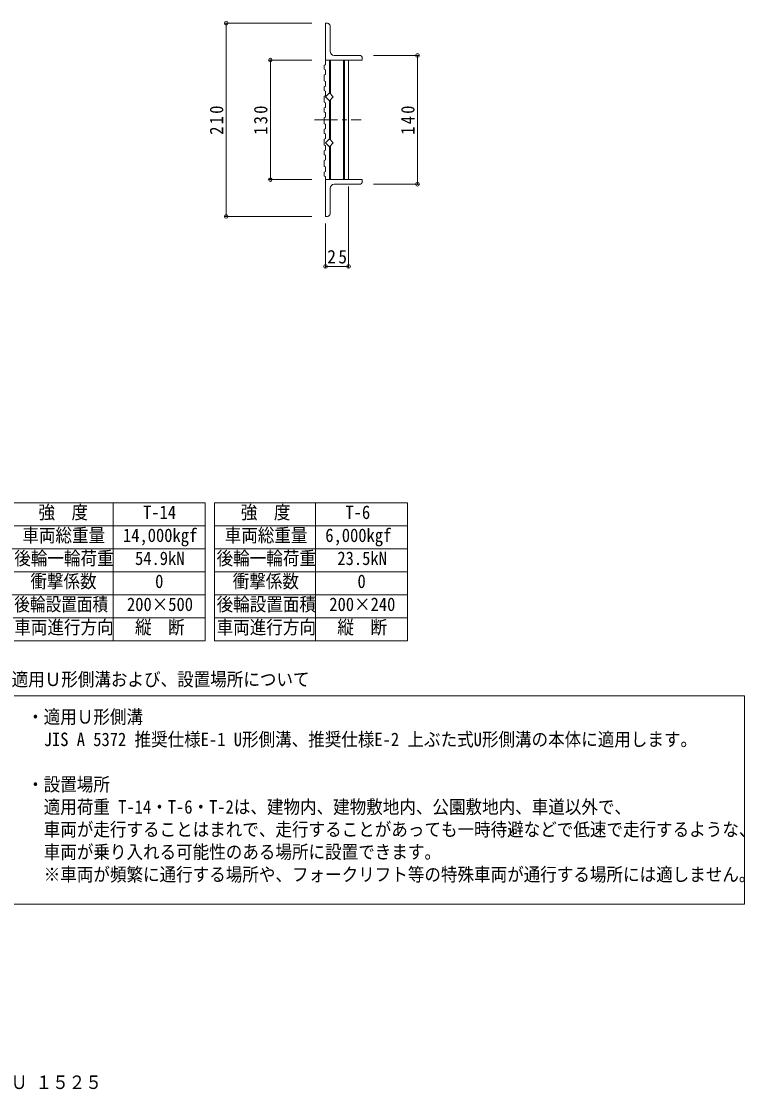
# Model space of a CAD drawing. Units: millimetres, scale not verified. Extents: x -897 to 890, y -680 to 663.
# Drawn here: x 104 to 890, y -680 to 482 of the extents above; entities that cross this region are included whole.
import ezdxf
from ezdxf.enums import TextEntityAlignment as Align

# ---------------------------------------------------------------- set-up
doc = ezdxf.new("R2010")
doc.units = ezdxf.units.MM
doc.header["$LTSCALE"] = 5
doc.header["$PDMODE"] = 32
doc.header["$PDSIZE"] = 4
doc.linetypes.add('CHAIN1', pattern=[8, 5, -1, 1, -1])
for name, color, linetype, lineweight in [('B-1', 2, 'Continuous', 9), ('B-2', 3, 'Continuous', 9), ('B-4', 7, 'Continuous', 9), ('F-4', 2, 'Continuous', 9)]:
    doc.layers.add(name, color=color, linetype=linetype, lineweight=lineweight)
doc.layers.add('F-5', color=7, linetype='Continuous')
doc.styles.add('ＭＳ ゴシック', font='')
doc.styles.get('ＭＳ ゴシック').set_extended_font_data('MS Gothic')

msp = doc.modelspace()

# ---------------------------------------------------------------- linework, layer by layer
at = {"layer": 'B-1'}
for p, q in [((436.564, 479.697), (434.564, 479.697)), ((434.564, 479.697), (434.564, 439.697)), ((439.564, 476.697), (439.564, 449.197)), ((471.564, 444.697), (444.064, 444.697)), ((474.564, 441.697), (474.564, 439.697)), ((434.564, 439.697), (474.564, 439.697)), ((434.564, 309.696), (474.564, 309.696)), ((434.564, 269.696), (434.564, 309.696)), ((434.564, 309.696), (474.564, 309.696)), ((434.564, 269.696), (434.564, 309.696)), ((471.564, 304.696), (444.064, 304.696)), ((474.564, 307.696), (474.564, 309.696)), ((474.564, 307.696), (474.564, 309.696)), ((439.564, 272.696), (439.564, 300.196)), ((436.564, 269.696), (434.564, 269.696))]:
    msp.add_line(p, q, dxfattribs=at)
for centre, radius, start, end in [((436.564, 476.697), 3, 0, 90), ((444.064, 449.197), 4.5, 180, 270), ((471.564, 441.697), 3, 0, 90), ((444.064, 300.196), 4.5, 90, 180), ((471.564, 307.696), 3, 270, 0), ((471.564, 307.696), 3, 270, 0), ((436.564, 272.696), 3, 270, 0)]:
    msp.add_arc(centre, radius, start, end, dxfattribs=at)
at = {"layer": 'B-2'}
for p, q in [((433.064, 434.072), (434.564, 434.584)), ((434.564, 439.697), (434.564, 434.584)), ((439.064, 403.681), (439.064, 439.697)), ((439.064, 403.939), (439.064, 439.697)), ((439.064, 439.697), (439.064, 403.681)), ((440.064, 402.681), (440.064, 439.697)), ((440.064, 402.681), (440.064, 439.697)), ((440.064, 439.697), (440.064, 402.681)), ((454.064, 439.697), (454.064, 309.696)), ((455.064, 439.697), (455.064, 309.696)), ((459.564, 439.697), (459.564, 309.696)), ((433.064, 423.529), (434.564, 424.04)), ((434.564, 429.154), (434.564, 424.04)), ((433.064, 410.846), (434.564, 411.357)), ((433.064, 400.303), (434.564, 400.814)), ((434.564, 405.927), (434.564, 400.814)), ((439.064, 353.681), (439.064, 395.711)), ((439.064, 365.712), (439.064, 395.453)), ((440.064, 361.712), (440.064, 396.711)), ((440.064, 352.681), (440.064, 396.711)), ((433.064, 387.619), (434.564, 388.131)), ((433.064, 377.076), (434.564, 377.588)), ((434.564, 382.701), (434.564, 377.588)), ((433.064, 364.393), (434.564, 364.904)), ((433.064, 353.85), (434.564, 354.361)), ((434.564, 359.474), (434.564, 354.361)), ((433.064, 341.166), (434.564, 341.678)), ((439.064, 309.696), (439.064, 345.711)), ((440.064, 309.696), (440.064, 346.711)), ((433.064, 330.623), (434.564, 331.135)), ((434.564, 336.248), (434.564, 331.135)), ((433.064, 317.94), (434.564, 318.451)), ((434.564, 313.021), (434.564, 307.908))]:
    msp.add_line(p, q, dxfattribs=at)
at = {"layer": 'B-2', "linetype": 'CHAIN1'}
msp.add_line((422.554, 374.696), (473.14, 374.696), dxfattribs=at)
at = {"layer": 'B-2'}
for points in [[(433.064, 434.072), (433.064, 429.665), (434.564, 429.154)], [(433.064, 423.529), (433.064, 416.982), (434.564, 416.47), (434.564, 411.357)], [(433.064, 410.846), (433.064, 406.439), (434.564, 405.927)], [(433.064, 400.303), (433.064, 393.755), (434.564, 393.244), (434.564, 388.131)], [(433.064, 387.619), (433.064, 383.212), (434.564, 382.701)], [(433.064, 377.076), (433.064, 370.529), (434.564, 370.018), (434.564, 364.904)], [(433.064, 364.393), (433.064, 359.986), (434.564, 359.474)], [(433.064, 353.85), (433.064, 347.302), (434.564, 346.791), (434.564, 341.678)], [(433.064, 341.166), (433.064, 336.759), (434.564, 336.248)], [(433.064, 330.623), (433.064, 324.076), (434.564, 323.565), (434.564, 318.451)], [(433.064, 317.94), (433.064, 313.533), (434.564, 313.021)]]:
    msp.add_lwpolyline(points, dxfattribs=at)
for points in [[(443.049, 399.696), (438.806, 403.939), (434.564, 399.696), (438.806, 395.453)], [(443.049, 349.696), (438.806, 353.939), (434.564, 349.696), (438.806, 345.453)]]:
    msp.add_lwpolyline(points, close=True, dxfattribs=at)
at = {"layer": 'B-4'}
for p, q in [((419.564, 479.697), (324.764, 479.697)), ((326.564, 269.696), (326.564, 479.697)), ((486.564, 444.697), (536.364, 444.697)), ((534.564, 304.696), (534.564, 444.697)), ((419.564, 439.697), (372.764, 439.697)), ((374.564, 309.696), (374.564, 439.697)), ((419.564, 309.696), (372.764, 309.696)), ((459.564, 302.196), (459.564, 213.923)), ((486.564, 304.696), (536.364, 304.696)), ((419.564, 269.696), (324.764, 269.696)), ((434.564, 262.196), (434.564, 213.923)), ((434.564, 215.423), (459.564, 215.423))]:
    msp.add_line(p, q, dxfattribs=at)
for p in [(326.564, 479.697), (374.564, 439.697), (534.564, 444.697), (374.564, 309.696), (534.564, 304.696), (326.564, 269.696), (434.564, 215.423), (459.564, 215.423)]:
    msp.add_point(p, dxfattribs=at)
at = {"layer": 'F-4'}
for p, q in [((93.682, -41.485), (303.682, -41.485)), ((203.682, -41.485), (203.682, -191.485)), ((303.682, -41.485), (303.682, -191.485)), ((313.682, -41.485), (313.682, -191.485)), ((313.682, -41.485), (523.682, -41.485)), ((423.682, -41.485), (423.682, -191.485)), ((523.682, -41.485), (523.682, -191.485)), ((93.682, -66.485), (303.682, -66.485)), ((313.682, -66.485), (523.682, -66.485)), ((93.682, -91.485), (303.682, -91.485)), ((313.682, -91.485), (523.682, -91.485)), ((93.682, -116.485), (303.682, -116.485)), ((313.682, -116.485), (523.682, -116.485)), ((93.682, -141.485), (303.682, -141.485)), ((313.682, -141.485), (523.682, -141.485)), ((93.682, -166.485), (303.682, -166.485)), ((313.682, -166.485), (523.682, -166.485)), ((93.682, -191.485), (303.682, -191.485)), ((313.682, -191.485), (523.682, -191.485))]:
    msp.add_line(p, q, dxfattribs=at)
msp.add_lwpolyline([(93.682, -477.608), (93.682, -251.091), (890.13, -251.091), (890.13, -477.608)], close=True, dxfattribs=at)

# ---------------------------------------------------------------- texts
at = {"layer": 'B-4', "color": 2, "char_height": 14.66, "attachment_point": 7, "rotation": 90, "style": 'ＭＳ ゴシック'}
for s, insert in [('\\T1.27;\\W0.9;210', (323.564, 358.446)), ('\\T1.27;\\W0.9;130', (371.564, 358.446)), ('\\T1.27;\\W0.9;140', (531.564, 358.446))]:
    msp.add_mtext(s, dxfattribs=dict(at, insert=insert))
at = {"layer": 'B-4', "color": 2, "insert": (436.439, 218.423), "char_height": 14.66, "attachment_point": 7, "style": 'ＭＳ ゴシック'}
msp.add_mtext('\\T1.27;\\W0.95;25', dxfattribs=at)
at = {"layer": 'F-4', "style": 'ＭＳ ゴシック', "width": 0.9}
msp.add_text('滑り止め模様付\u3000歩道Ｕ字溝用\u3000スチール製グレーチング\u3000ＨＸＨＵ １５２５', height=14.66, dxfattribs=at).set_placement((-447.436, -682.92), align=Align.BOTTOM_LEFT)
at = {"layer": 'F-5', "style": 'ＭＳ ゴシック'}
for s, width, p in [('強\u3000度', 0.9, (122.432, -63.485)), ('T-14', 0.9, (236.182, -63.485)), ('強\u3000度', 0.9, (342.432, -63.485)), ('T-6', 0.9, (456.182, -63.485)), ('車両総重量', 0.9, (104.932, -88.485)), ('14,000kgf', 0.9, (214.307, -88.485)), ('車両総重量', 0.9, (324.932, -88.485)), ('6,000kgf', 0.9, (434.307, -88.485)), ('後輪一輪荷重', 0.9, (96.182, -113.485)), ('後輪一輪荷重', 0.9, (316.182, -113.485)), ('54.9kN', 0.9, (227.432, -113.485)), ('23.5kN', 0.9, (447.432, -113.485)), ('衝撃係数', 0.9, (113.682, -138.485)), ('0', 0.9, (249.307, -138.485)), ('衝撃係数', 0.9, (333.682, -138.485)), ('0', 0.9, (469.307, -138.485)), ('後輪設置面積', 0.85, (96.182, -163.485)), ('200×500', 0.9, (218.682, -163.485)), ('後輪設置面積', 0.9, (316.182, -163.485)), ('200×240', 0.9, (438.682, -163.485)), ('車両進行方向', 0.9, (96.182, -188.485)), ('縦\u3000断', 0.9, (227.432, -188.485)), ('車両進行方向', 0.9, (316.182, -188.485)), ('縦\u3000断', 0.9, (447.432, -188.485)), ('適用Ｕ形側溝および、設置場所について', 0.9, (93.24, -245.025)), ('・適用Ｕ形側溝', 0.9, (110.156, -285.803)), ('\u3000JIS A 5372 推奨仕様E-1 U形側溝、推奨仕様E-2 上ぶた式U形側溝の本体に適用します。', 0.9, (110.156, -310.272)), ('・設置場所', 0.9, (110.156, -359.211)), ('\u3000適用荷重 T-14・T-6・T-2は、建物内、建物敷地内、公園敷地内、車道以外で、', 0.9, (110.156, -383.68)), ('\u3000車両が走行することはまれで、走行することがあっても一時待避などで低速で走行するような、', 0.9, (110.156, -408.15)), ('\u3000車両が乗り入れる可能性のある場所に設置できます。 ', 0.9, (110.156, -432.619)), ('\u3000※車両が頻繁に通行する場所や、フォークリフト等の特殊車両が通行する場所には適しません。', 0.9, (110.156, -457.089))]:
    msp.add_text(s, height=14.66, dxfattribs=dict(at, width=width)).set_placement(p, align=Align.BOTTOM_LEFT)

doc.saveas('drawing.dxf')
